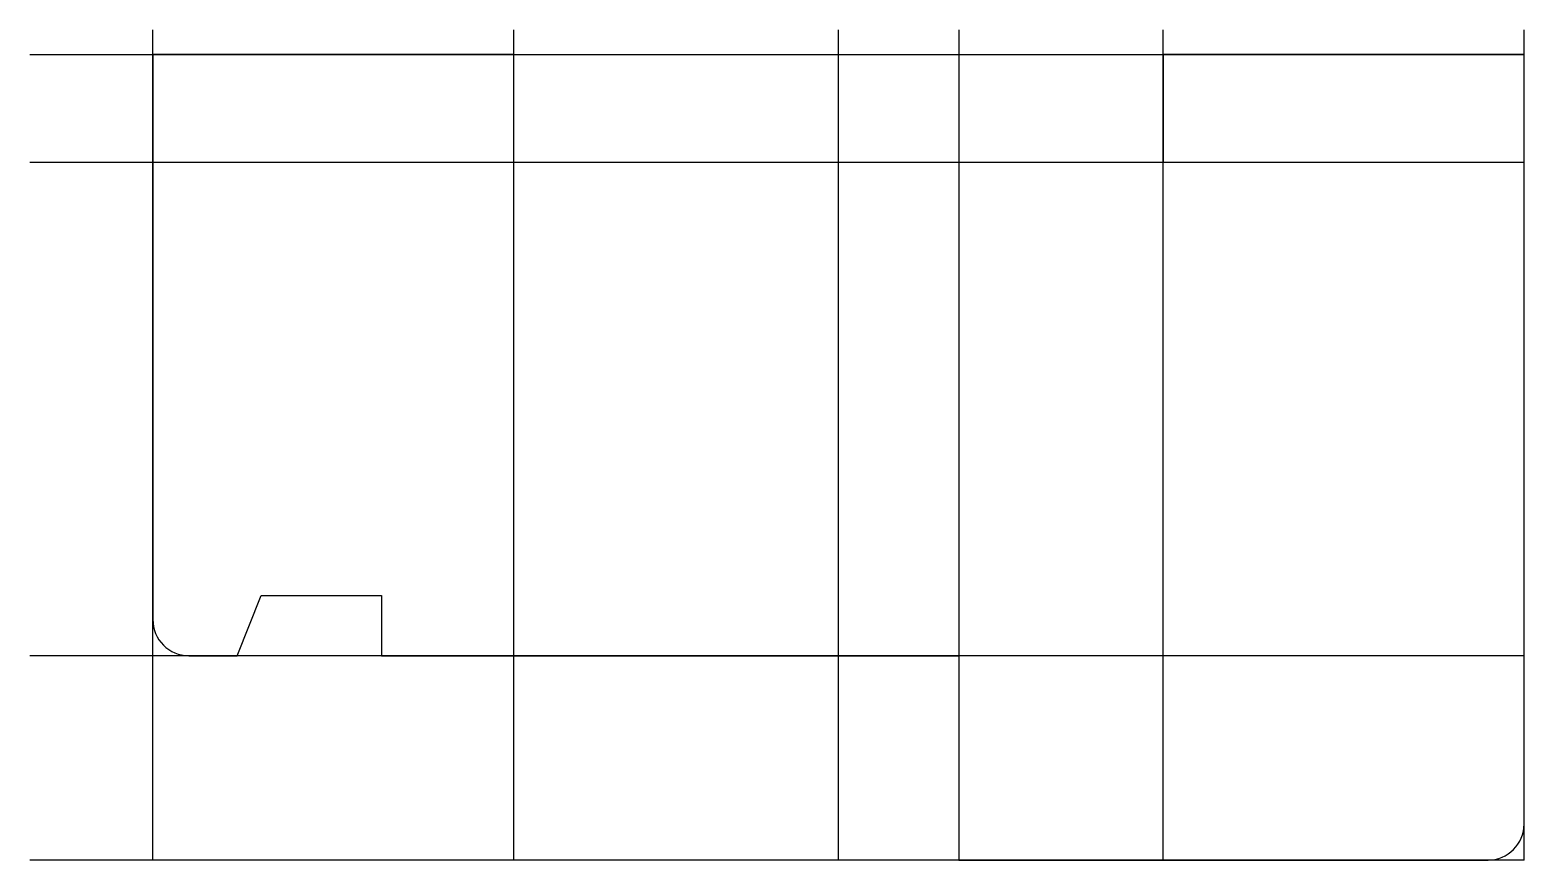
# Model space of a CAD drawing. Extents: x -10 to 114, y -67 to 2.
import ezdxf

# ---------------------------------------------------------------- set-up
doc = ezdxf.new("R2010")
doc.units = 0
doc.layers.get('0').update_dxf_attribs({"linetype": 'CONTINUOUS'})

msp = doc.modelspace()

# ---------------------------------------------------------------- linework, layer by layer
at = {"linetype": 'CONTINUOUS'}
for p, q in [((0, -67), (0, 2.04)), ((30, -67), (30, 2.04)), ((57, -67), (57, 2.04)), ((67, 2.04), (67, -67)), ((84, -67), (84, 2.04)), ((114, -67), (114, 2.04)), ((-10.22, 0), (114, 0)), ((30, 0), (0, 0)), ((0, 0), (0, -47)), ((30, -9), (30, 0)), ((114, 0), (84, 0)), ((84, 0), (84, -9)), ((114, -64), (114, 0)), ((114, -9), (-10.22, -9)), ((84, -9), (30, -9)), ((7, -50), (9, -45)), ((9, -45), (19, -45)), ((19, -45), (19, -50)), ((114, -50), (-10.22, -50)), ((3, -50), (7, -50)), ((19, -50), (67, -50)), ((67, -50), (67, -67)), ((114, -67), (-10.22, -67)), ((67, -67), (111, -67))]:
    msp.add_line(p, q, dxfattribs=at)
for centre, start, end in [((3, -47), 180, 270), ((111, -64), 270, 0)]:
    msp.add_arc(centre, 3, start, end, dxfattribs=at)

doc.saveas('drawing.dxf')
